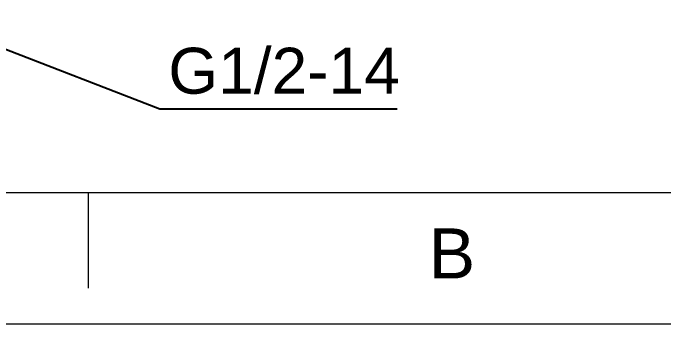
# Model space of a CAD drawing. Header units: inches. Extents: x 6332 to 6926, y -3179 to -2339.
# Drawn here: x 6451 to 6550.3, y -3179.1 to -3131.7 of the extents above; entities that cross this region are included whole.
import ezdxf

# ---------------------------------------------------------------- set-up
doc = ezdxf.new("R2010")
doc.units = ezdxf.units.IN
doc.header["$LTSCALE"] = 4.84
doc.header["$MEASUREMENT"] = 0
doc.layers.get('0').update_dxf_attribs({"linetype": 'CONTINUOUS', "lineweight": 13})
doc.layers.add('DIM', color=3, linetype='CONTINUOUS', lineweight=9)
doc.styles.get("Standard").update_dxf_attribs({"font": 'arial.ttf'})
doc.dimstyles.new('사본(2) DIMSTYLE_1', dxfattribs={"dimtxt": 7, "dimasz": 7, "dimexe": 1, "dimexo": 1, "dimgap": 3, "dimtad": 1, "dimtih": 1, "dimtoh": 1, "dimdec": 1, "dimdsep": 46, "dimtxsty": 'Standard', "dimcen": 0, "dimclrd": 3, "dimclre": 3, "dimclrt": 4, "dimadec": 1, "dimazin": 0, "dimtp": 0.3, "dimtm": 0.3, "dimtfac": 1, "dimtdec": 1, "dimtofl": 0, "dimtmove": 0, "dimatfit": 3, "dimfxl": 1, "dimtolj": 1, "dimtzin": 0, "dimarcsym": 0})

msp = doc.modelspace()

# ---------------------------------------------------------------- linework, layer by layer
at = {"linetype": 'Continuous'}
msp.add_line((6905.686, -3159.103), (6351.687, -3159.103), dxfattribs=at)
at = {"color": 7, "linetype": 'Continuous'}
for p, q in [((6462.491, -3159.108), (6462.491, -3173.644)), ((6331.687, -3179.103), (6925.687, -3179.103))]:
    msp.add_line(p, q, dxfattribs=at)

# ---------------------------------------------------------------- texts
at = {"insert": (6517.955, -3168.348), "char_height": 7.624, "attachment_point": 5}
msp.add_mtext_dynamic_manual_height_columns('B', width=10, gutter_width=12.5, heights=[0], dxfattribs=at)
at = {"layer": 'DIM', "color": 4, "insert": (6474.689, -3137.014), "char_height": 7, "attachment_point": 1}
msp.add_mtext_dynamic_manual_height_columns('G1/2-14', width=32.01456, gutter_width=12.5, heights=[0], dxfattribs=at)

# ---------------------------------------------------------------- leaders
at = {"color": 6}
msp.add_leader([(6435.654, -3131.723), (6473.375, -3146.325), (6509.588, -3146.325)], dimstyle='사본(2) DIMSTYLE_1', override={"dimgap": 3, "dimtad": 0}, dxfattribs=at)

doc.saveas('drawing.dxf')
